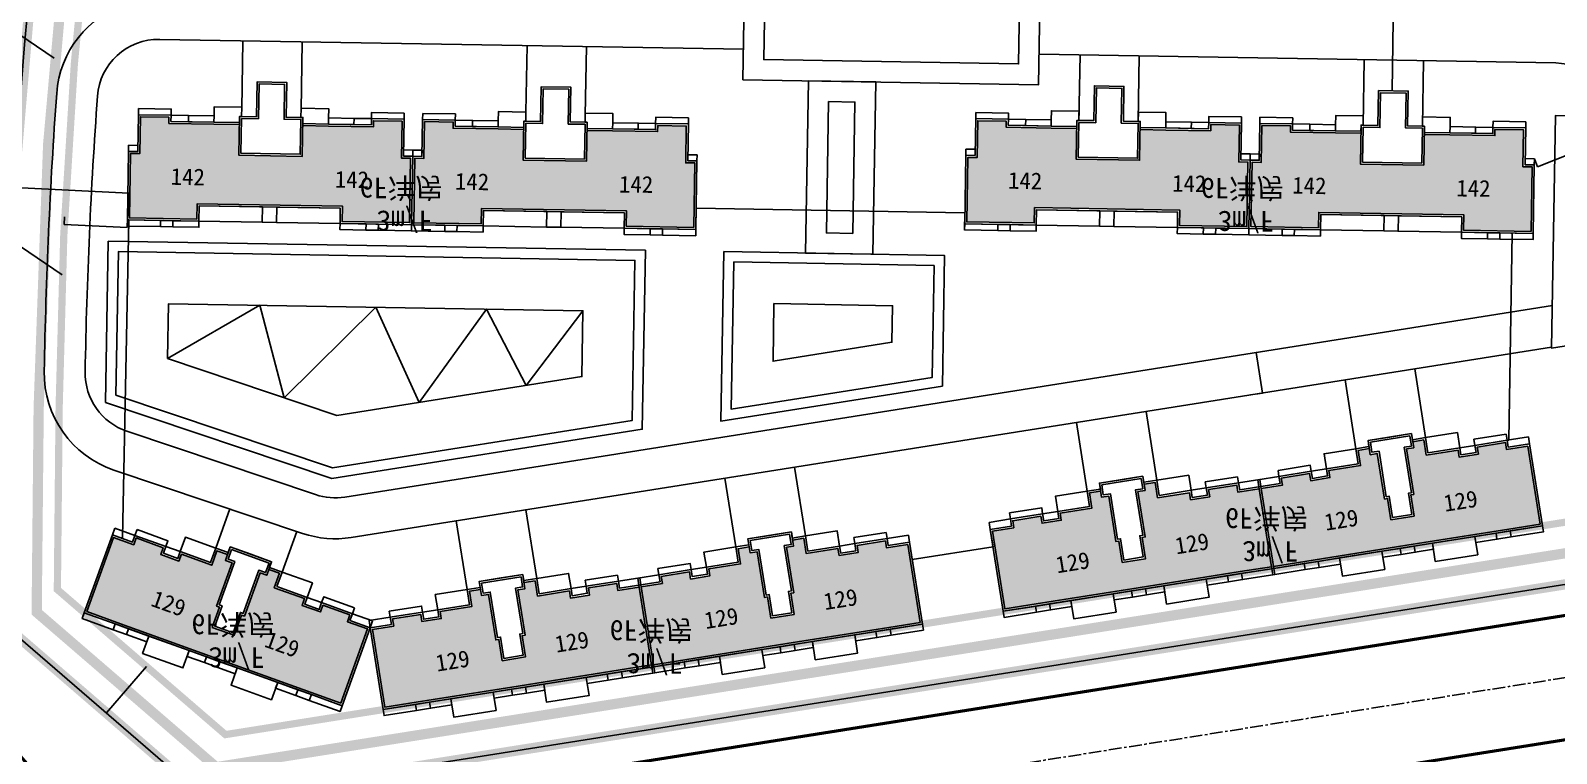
# Model space of a CAD drawing. Header units: millimetres. Extents: x -439850 to 937902, y 3556331 to 4108180.
# Drawn here: x 509341 to 658582, y 3772075 to 3842722 of the extents above; entities that cross this region are included whole.
import ezdxf
from ezdxf.enums import TextEntityAlignment as Align

# ---------------------------------------------------------------- set-up
doc = ezdxf.new("R2010")
doc.units = ezdxf.units.MM
doc.header["$LTSCALE"] = 1000
doc.header["$MEASUREMENT"] = 0
doc.linetypes.add('CENTER', pattern=[2, 1.25, -0.25, 0.25, -0.25])
doc.linetypes.add('DASHED', pattern=[0.75, 0.5, -0.25])
for name, color, linetype in [('14中心线', 1, 'CENTER'), ('14缘石线', 7, 'Continuous'), ('14道路红线', 7, 'Continuous'), ('18标注', 7, 'Continuous'), ('19图框', 7, 'Continuous'), ('建筑外轮廓线', 6, 'Continuous'), ('文字', 7, 'Continuous'), ('标注', 7, 'Continuous'), ('红线按路', 200, 'Continuous'), ('道路', 7, 'Continuous')]:
    doc.layers.add(name, color=color, linetype=linetype)
doc.styles.add('-黑体', font='simhei.ttf')
doc.styles.add('坐标标注', font='times.ttf', dxfattribs={"width": 0.75})
doc.styles.add('样式 1', font='simhei.ttf')
doc.dimstyles.new('FAST', dxfattribs={"dimtxt": 1, "dimasz": 0.5, "dimexe": 0.5, "dimexo": 0.5, "dimgap": 1, "dimtad": 1, "dimzin": 4, "dimdsep": 46, "dimtxsty": '坐标标注', "dimblk": '尺寸起止点', "dimcen": 1, "dimadec": 1, "dimazin": 1, "dimtfac": 1, "dimtmove": 2, "dimatfit": 3, "dimldrblk": 'ARCHTICK', "dimfxl": 1.25, "dimarcsym": 0})

# ---------------------------------------------------------------- blocks, each defined once
blk = doc.blocks.new('agdfhafdgasfaf')
at = {"ltscale": 0.02}
h = blk.add_hatch(color=31, dxfattribs=at)
h.dxf.hatch_style = 1
h.paths.add_polyline_path([(439567.91, 3580675.68), (439567.01, 3580675.68), (439567.01, 3580679.28), (439564.21, 3580679.28), (439564.21, 3580678.68), (439559.81, 3580678.68), (439557.31, 3580678.68), (439557.31, 3580675.68), (439551.11, 3580675.68), (439551.11, 3580678.68), (439548.61, 3580678.68), (439544.21, 3580678.68), (439544.21, 3580679.28), (439541.41, 3580679.28), (439541.41, 3580675.68), (439540.51, 3580675.68), (439540.51, 3580669.38), (439547.11, 3580669.38), (439547.11, 3580670.88), (439561.31, 3580670.88), (439561.31, 3580669.38), (439567.91, 3580669.38)])
h.paths.add_polyline_path([(439560.04, 3580672.27), (439564.37, 3580672.3), (439564.36, 3580674.7), (439560.03, 3580674.68)], flags=24)
h.paths.add_polyline_path([(439543.98, 3580672.3), (439548.31, 3580672.27), (439548.32, 3580674.68), (439543.99, 3580674.7)], flags=24)
at = {"layer": '建筑外轮廓线', "color": 6}
blk.add_lwpolyline([(439540.31, 3580675.88), (439541.21, 3580675.88), (439541.21, 3580679.48), (439544.41, 3580679.48), (439544.41, 3580678.88), (439548.61, 3580678.88), (439551.11, 3580678.88), (439551.11, 3580679.48), (439551.11, 3580679.48), (439552.76, 3580679.48), (439552.76, 3580682.88), (439555.66, 3580682.88), (439555.66, 3580679.48), (439557.31, 3580679.48), (439557.31, 3580679.48), (439557.31, 3580679.48), (439557.31, 3580678.88), (439559.81, 3580678.88), (439564.01, 3580678.88), (439564.01, 3580679.48), (439567.21, 3580679.48), (439567.21, 3580675.88), (439568.11, 3580675.88), (439568.11, 3580669.18), (439561.11, 3580669.18), (439561.11, 3580670.68), (439561.11, 3580670.68), (439547.31, 3580670.68), (439547.31, 3580669.18), (439547.31, 3580669.18), (439540.31, 3580669.18), (439540.31, 3580675.88)], dxfattribs=at)
blk.add_lwpolyline([(439551.11, 3580679.48), (439551.11, 3580675.68), (439557.31, 3580675.68), (439557.31, 3580679.48), (439555.66, 3580679.48), (439555.66, 3580682.88), (439552.76, 3580682.88), (439552.76, 3580679.48)], close=True, dxfattribs=at)
at = {"layer": '建筑外轮廓线', "color": 8}
for points in [[(439551.31, 3580679.28), (439551.31, 3580675.88), (439557.11, 3580675.88), (439557.11, 3580679.28), (439555.46, 3580679.28), (439555.46, 3580682.68), (439552.96, 3580682.68), (439552.96, 3580679.28)], [(439541.21, 3580680.08), (439544.41, 3580680.08), (439544.41, 3580679.48), (439541.21, 3580679.48)], [(439544.41, 3580679.48), (439546.11, 3580679.48), (439546.11, 3580678.88), (439544.41, 3580678.88)], [(439546.11, 3580678.88), (439548.61, 3580678.88), (439548.61, 3580679.48), (439546.11, 3580679.48)], [(439562.31, 3580678.88), (439559.81, 3580678.88), (439559.81, 3580679.48), (439562.31, 3580679.48)], [(439564.01, 3580679.48), (439562.31, 3580679.48), (439562.31, 3580678.88), (439564.01, 3580678.88)], [(439567.21, 3580680.08), (439564.01, 3580680.08), (439564.01, 3580679.48), (439567.21, 3580679.48)], [(439540.31, 3580676.48), (439541.21, 3580676.48), (439541.21, 3580675.88), (439540.31, 3580675.88)], [(439568.11, 3580676.48), (439567.21, 3580676.48), (439567.21, 3580675.88), (439568.11, 3580675.88)], [(439553.51, 3580670.68), (439547.31, 3580670.68), (439547.31, 3580669.18), (439553.51, 3580669.18)], [(439553.51, 3580669.18), (439554.91, 3580669.18), (439554.91, 3580670.68), (439553.51, 3580670.68)], [(439554.91, 3580669.18), (439553.51, 3580669.18), (439553.51, 3580670.68), (439554.91, 3580670.68)], [(439554.91, 3580670.68), (439561.11, 3580670.68), (439561.11, 3580669.18), (439554.91, 3580669.18)], [(439540.31, 3580669.18), (439543.56, 3580669.18), (439543.56, 3580668.58), (439540.31, 3580668.58)], [(439543.56, 3580668.58), (439544.76, 3580668.58), (439544.76, 3580669.18), (439543.56, 3580669.18)], [(439544.76, 3580669.18), (439547.31, 3580669.18), (439547.31, 3580668.58), (439544.76, 3580668.58)], [(439563.66, 3580669.18), (439561.11, 3580669.18), (439561.11, 3580668.58), (439563.66, 3580668.58)], [(439564.86, 3580668.58), (439563.66, 3580668.58), (439563.66, 3580669.18), (439564.86, 3580669.18)], [(439568.11, 3580669.18), (439564.86, 3580669.18), (439564.86, 3580668.58), (439568.11, 3580668.58)]]:
    blk.add_lwpolyline(points, close=True, dxfattribs=at)
for points in [[(439551.31, 3580680.38), (439548.61, 3580680.38), (439548.61, 3580679.48), (439548.61, 3580678.88), (439551.11, 3580678.88), (439551.11, 3580678.88), (439551.11, 3580679.48), (439551.31, 3580679.48), (439551.31, 3580680.38)], [(439557.11, 3580680.38), (439559.81, 3580680.38), (439559.81, 3580679.48), (439559.81, 3580678.88), (439557.31, 3580678.88), (439557.31, 3580678.88), (439557.31, 3580679.48), (439557.11, 3580679.48), (439557.11, 3580680.38)], [(439557.11, 3580680.38), (439559.81, 3580680.38), (439559.81, 3580679.48), (439559.81, 3580678.88), (439557.31, 3580678.88), (439557.31, 3580678.88), (439557.31, 3580679.48), (439557.11, 3580679.48), (439557.11, 3580680.38)], [(439557.31, 3580678.68), (439559.81, 3580678.68), (439564.21, 3580678.68), (439564.21, 3580679.28), (439567.01, 3580679.28), (439567.01, 3580675.68), (439567.91, 3580675.68), (439567.91, 3580669.38), (439561.31, 3580669.38), (439561.31, 3580670.88), (439547.11, 3580670.88), (439547.11, 3580669.38), (439540.51, 3580669.38), (439540.51, 3580675.68), (439541.41, 3580675.68), (439541.41, 3580679.28), (439544.21, 3580679.28), (439544.21, 3580678.68), (439548.61, 3580678.68), (439551.11, 3580678.68)]]:
    blk.add_lwpolyline(points, dxfattribs=at)
at = {"layer": '建筑外轮廓线', "color": 3, "style": '样式 1'}
for rotation, p in [(359.7025, (439546.15, 3580673.5)), (0.2975, (439562.2, 3580673.5))]:
    blk.add_text('142', height=1.638, rotation=rotation, dxfattribs=at).set_placement(p, align=Align.MIDDLE_CENTER)
blk = doc.blocks.new('sagfghag5ag1asdfagsd')
at = {"ltscale": 0.02}
h = blk.add_hatch(color=121, dxfattribs=at)
h.dxf.hatch_style = 1
h.paths.add_polyline_path([(439529.79, 3580670), (439527.69, 3580670), (439527.69, 3580670.7), (439524.89, 3580670.7), (439524.89, 3580670), (439522.99, 3580670), (439522.99, 3580670.7), (439519.84, 3580670.7), (439519.84, 3580672.2), (439518.74, 3580672.2), (439518.74, 3580671.6), (439518.04, 3580671.6), (439518.04, 3580667.1), (439517.74, 3580667.1), (439517.74, 3580665), (439515.44, 3580665), (439515.44, 3580667.1), (439515.14, 3580667.1), (439515.14, 3580671.6), (439514.44, 3580671.6), (439514.44, 3580672.2), (439513.34, 3580672.2), (439513.34, 3580670.7), (439510.19, 3580670.7), (439510.19, 3580670), (439508.29, 3580670), (439508.29, 3580670.7), (439505.49, 3580670.7), (439505.49, 3580670), (439503.39, 3580670), (439503.39, 3580662.3), (439506.49, 3580662.3), (439516.59, 3580662.3), (439526.69, 3580662.3), (439529.79, 3580662.3)])
h.paths.add_polyline_path([(439520.29, 3580664.54), (439524.63, 3580664.53), (439524.64, 3580666.96), (439520.29, 3580666.97)], flags=24)
h.paths.add_polyline_path([(439508.48, 3580664.53), (439512.83, 3580664.54), (439512.82, 3580666.97), (439508.48, 3580666.96)], flags=24)
at = {"layer": '建筑外轮廓线', "color": 6}
blk.add_lwpolyline([(439516.59, 3580673), (439514.44, 3580673), (439514.44, 3580672.4), (439513.14, 3580672.4), (439513.14, 3580670.9), (439509.99, 3580670.9), (439509.99, 3580670.2), (439508.49, 3580670.2), (439508.49, 3580670.9), (439505.29, 3580670.9), (439505.29, 3580670.2), (439503.19, 3580670.2), (439503.19, 3580662.1), (439506.49, 3580662.1), (439516.59, 3580662.1), (439526.69, 3580662.1), (439529.99, 3580662.1), (439529.99, 3580670.2), (439527.89, 3580670.2), (439527.89, 3580670.9), (439524.69, 3580670.9), (439524.69, 3580670.2), (439523.19, 3580670.2), (439523.19, 3580670.9), (439520.04, 3580670.9), (439520.04, 3580672.4), (439518.74, 3580672.4), (439518.74, 3580673), (439516.59, 3580673)], dxfattribs=at)
blk.add_lwpolyline([(439514.44, 3580673), (439514.44, 3580671.6), (439515.14, 3580671.6), (439515.14, 3580667.1), (439515.44, 3580667.1), (439515.44, 3580665), (439517.74, 3580665), (439517.74, 3580667.1), (439518.04, 3580667.1), (439518.04, 3580671.6), (439518.74, 3580671.6), (439518.74, 3580673)], close=True, dxfattribs=at)
at = {"layer": '建筑外轮廓线', "color": 8}
blk.add_lwpolyline([(439514.44, 3580672.2), (439513.34, 3580672.2), (439513.34, 3580670.7), (439510.19, 3580670.7), (439510.19, 3580670), (439508.29, 3580670), (439508.29, 3580670.7), (439505.49, 3580670.7), (439505.49, 3580670), (439503.39, 3580670), (439503.39, 3580662.3), (439506.49, 3580662.3), (439516.59, 3580662.3), (439526.69, 3580662.3), (439529.79, 3580662.3), (439529.79, 3580670), (439527.69, 3580670), (439527.69, 3580670.7), (439524.89, 3580670.7), (439524.89, 3580670), (439522.99, 3580670), (439522.99, 3580670.7), (439519.84, 3580670.7), (439519.84, 3580672.2), (439518.74, 3580672.2)], dxfattribs=at)
for points in [[(439505.29, 3580671.5), (439508.49, 3580671.5), (439508.49, 3580670.9), (439505.29, 3580670.9)], [(439509.99, 3580670.9), (439509.99, 3580672.4), (439513.14, 3580672.4), (439513.14, 3580670.9)], [(439514.64, 3580672.8), (439514.64, 3580671.8), (439515.34, 3580671.8), (439515.34, 3580667.3), (439515.64, 3580667.3), (439515.64, 3580665.2), (439517.54, 3580665.2), (439517.54, 3580667.3), (439517.84, 3580667.3), (439517.84, 3580671.8), (439518.54, 3580671.8), (439518.54, 3580672.8)], [(439523.19, 3580670.9), (439523.19, 3580672.4), (439520.04, 3580672.4), (439520.04, 3580670.9)], [(439527.89, 3580671.5), (439524.69, 3580671.5), (439524.69, 3580670.9), (439527.89, 3580670.9)], [(439503.19, 3580670.9), (439505.29, 3580670.9), (439505.29, 3580670.2), (439503.19, 3580670.2)], [(439508.49, 3580670.9), (439509.99, 3580670.9), (439509.99, 3580670.2), (439508.49, 3580670.2)], [(439524.69, 3580670.9), (439523.19, 3580670.9), (439523.19, 3580670.2), (439524.69, 3580670.2)], [(439529.99, 3580670.9), (439527.89, 3580670.9), (439527.89, 3580670.2), (439529.99, 3580670.2)], [(439503.19, 3580662.1), (439506.39, 3580662.1), (439506.39, 3580661.5), (439503.19, 3580661.5)], [(439506.39, 3580662.1), (439507.79, 3580662.1), (439507.79, 3580661.5), (439506.39, 3580661.5)], [(439507.79, 3580662.1), (439509.89, 3580662.1), (439509.89, 3580661.5), (439507.79, 3580661.5)], [(439509.89, 3580662.1), (439509.89, 3580660.3), (439514.09, 3580660.3), (439514.09, 3580662.1)], [(439514.09, 3580662.1), (439515.89, 3580662.1), (439515.89, 3580661.5), (439514.09, 3580661.5)], [(439515.89, 3580662.1), (439517.29, 3580662.1), (439517.29, 3580661.5), (439515.89, 3580661.5)], [(439519.09, 3580662.1), (439517.29, 3580662.1), (439517.29, 3580661.5), (439519.09, 3580661.5)], [(439523.29, 3580662.1), (439523.29, 3580660.3), (439519.09, 3580660.3), (439519.09, 3580662.1)], [(439525.39, 3580662.1), (439523.29, 3580662.1), (439523.29, 3580661.5), (439525.39, 3580661.5)], [(439526.79, 3580662.1), (439525.39, 3580662.1), (439525.39, 3580661.5), (439526.79, 3580661.5)], [(439529.99, 3580662.1), (439526.79, 3580662.1), (439526.79, 3580661.5), (439529.99, 3580661.5)]]:
    blk.add_lwpolyline(points, close=True, dxfattribs=at)
at = {"layer": '建筑外轮廓线', "color": 3, "style": '样式 1'}
for rotation, p in [(0.1132, (439510.65, 3580665.76)), (359.8868, (439522.46, 3580665.76))]:
    blk.add_text('129', height=1.638, rotation=rotation, dxfattribs=at).set_placement(p, align=Align.MIDDLE_CENTER)
blk = doc.blocks.new('尺寸起止点')
for p, q in [((-2, 0), (2, 0)), ((0, -2), (0, 2))]:
    blk.add_line(p, q)
blk.add_lwpolyline([(-1, -1, 0.5, 0.5, 0), (1, 1, 0, 0, 0)], format="xyseb")
blk = doc.blocks.new('*D106')
at = {"layer": '18标注', "color": 0, "lineweight": -2, "ltscale": 0.02, "transparency": 16777216}
for p, q in [((574414, 3823671), (574443, 3825356)), ((600723, 3824911), (574443, 3825355)), ((600695, 3823227), (600724, 3824912))]:
    blk.add_line(p, q, dxfattribs=at)
at = {"layer": 'Defpoints', "color": 0, "ltscale": 0.02, "transparency": 16777216}
for p in [(574443, 3825355), (574414, 3823671), (600695, 3823227)]:
    blk.add_point(p, dxfattribs=at)
at = {"layer": '18标注', "color": 0, "lineweight": -2, "ltscale": 0.02, "transparency": 16777216, "xscale": 0.5, "yscale": 0.5, "zscale": 0.5}
for p, rotation in [((574443, 3825355), 179.0316635639449), ((600724, 3824911), 359.0316635639449)]:
    blk.add_blockref('尺寸起止点', p, dxfattribs=dict(at, rotation=rotation))
at = {"layer": '18标注', "color": 0, "ltscale": 0.02, "transparency": 16777216, "insert": (587583, 3825135), "char_height": 1, "attachment_point": 5, "rotation": 359.03166, "style": '坐标标注'}
blk.add_mtext('26284.91', dxfattribs=at)
blk = doc.blocks.new('_ArchTick')
at = {"color": 0, "linetype": 'ByBlock', "const_width": 0.4}
blk.add_lwpolyline([(-0.5, -0.5), (0.5, 0.5)], dxfattribs=at)
blk = doc.blocks.new('*D107')
at = {"layer": '18标注', "color": 0, "lineweight": -2, "ltscale": 0.02, "transparency": 16777216}
for p, q in [((603208, 3793968), (603475, 3792281)), ((595306, 3792717), (595574, 3791029)), ((595574, 3791030), (603475, 3792281))]:
    blk.add_line(p, q, dxfattribs=at)
at = {"layer": 'Defpoints', "color": 0, "ltscale": 0.02, "transparency": 16777216}
for p in [(603208, 3793969), (595306, 3792717), (603475, 3792281)]:
    blk.add_point(p, dxfattribs=at)
at = {"layer": '18标注', "color": 0, "lineweight": -2, "ltscale": 0.02, "transparency": 16777216, "xscale": 0.5, "yscale": 0.5, "zscale": 0.5}
for p, rotation in [((603475, 3792281), 9.001958651724985), ((595574, 3791030), 189.0019586517249)]:
    blk.add_blockref('尺寸起止点', p, dxfattribs=dict(at, rotation=rotation))
at = {"layer": '18标注', "color": 0, "ltscale": 0.02, "transparency": 16777216, "insert": (599524, 3791657), "char_height": 1, "attachment_point": 5, "rotation": 9.00196, "style": '坐标标注'}
blk.add_mtext('8000.00', dxfattribs=at)
blk = doc.blocks.new('*D108')
at = {"layer": '18标注', "color": 0, "lineweight": -2, "ltscale": 0.02, "transparency": 16777216}
for p, q in [((512678, 3824505), (512643, 3823780)), ((518780, 3823486), (512644, 3823780)), ((518815, 3824210), (518781, 3823485))]:
    blk.add_line(p, q, dxfattribs=at)
at = {"layer": 'Defpoints', "color": 0, "ltscale": 0.02, "transparency": 16777216}
for p in [(512643, 3823780), (512678, 3824505), (518816, 3824211)]:
    blk.add_point(p, dxfattribs=at)
at = {"layer": '18标注', "color": 0, "lineweight": -2, "ltscale": 0.02, "transparency": 16777216, "xscale": 0.5, "yscale": 0.5, "zscale": 0.5}
for p, rotation in [((512643, 3823780), 177.2494919005501), ((518781, 3823486), 357.2494919005501)]:
    blk.add_blockref('尺寸起止点', p, dxfattribs=dict(at, rotation=rotation))
at = {"layer": '18标注', "color": 0, "ltscale": 0.02, "transparency": 16777216, "insert": (515712, 3823635), "char_height": 1, "attachment_point": 5, "rotation": 357.24949, "style": '坐标标注'}
blk.add_mtext('6144.29', dxfattribs=at)
blk = doc.blocks.new('*D109')
at = {"layer": '18标注', "color": 0, "lineweight": -2, "ltscale": 0.02, "transparency": 16777216}
for p, q in [((507684, 3824746), (507810, 3827375)), ((518941, 3826840), (507811, 3827375)), ((518816, 3824211), (518942, 3826840))]:
    blk.add_line(p, q, dxfattribs=at)
at = {"layer": 'Defpoints', "color": 0, "ltscale": 0.02, "transparency": 16777216}
for p in [(507810, 3827375), (507684, 3824745), (518816, 3824211)]:
    blk.add_point(p, dxfattribs=at)
at = {"layer": '18标注', "color": 0, "lineweight": -2, "ltscale": 0.02, "transparency": 16777216, "xscale": 0.5, "yscale": 0.5, "zscale": 0.5}
for p, rotation in [((507810, 3827375), 177.2494919020208), ((518942, 3826840), 357.2494919020209)]:
    blk.add_blockref('尺寸起止点', p, dxfattribs=dict(at, rotation=rotation))
at = {"layer": '18标注', "color": 0, "ltscale": 0.02, "transparency": 16777216, "insert": (513376, 3827109), "char_height": 1, "attachment_point": 5, "rotation": 357.24949, "style": '坐标标注'}
blk.add_mtext('11144.29', dxfattribs=at)
blk = doc.blocks.new('*D110')
at = {"layer": '18标注', "color": 0, "lineweight": -2, "ltscale": 0.02, "transparency": 16777216}
for p, q in [((518961, 3824207), (518337, 3793132)), ((518816, 3824211), (518962, 3824208)), ((518192, 3793135), (518338, 3793132))]:
    blk.add_line(p, q, dxfattribs=at)
at = {"layer": 'Defpoints', "color": 0, "ltscale": 0.02, "transparency": 16777216}
for p in [(518816, 3824211), (518192, 3793135), (518337, 3793132)]:
    blk.add_point(p, dxfattribs=at)
at = {"layer": '18标注', "color": 0, "lineweight": -2, "ltscale": 0.02, "transparency": 16777216, "xscale": 0.5, "yscale": 0.5, "zscale": 0.5}
for p, rotation in [((518961, 3824208), 88.84978248521283), ((518337, 3793132), 268.8497824852128)]:
    blk.add_blockref('尺寸起止点', p, dxfattribs=dict(at, rotation=rotation))
at = {"layer": '18标注', "color": 0, "ltscale": 0.02, "transparency": 16777216, "insert": (518648, 3808670), "char_height": 1, "attachment_point": 5, "rotation": 88.84978, "style": '坐标标注'}
blk.add_mtext('31082.22', dxfattribs=at)
blk = doc.blocks.new('*D111')
at = {"layer": '18标注', "color": 0, "lineweight": -2, "ltscale": 0.02, "transparency": 16777216}
for p, q in [((653913, 3802685), (654255, 3822921)), ((654109, 3822924), (654256, 3822921)), ((653767, 3802687), (653913, 3802685))]:
    blk.add_line(p, q, dxfattribs=at)
at = {"layer": 'Defpoints', "color": 0, "ltscale": 0.02, "transparency": 16777216}
for p in [(654109, 3822924), (654255, 3822921), (653766, 3802687)]:
    blk.add_point(p, dxfattribs=at)
at = {"layer": '18标注', "color": 0, "lineweight": -2, "ltscale": 0.02, "transparency": 16777216, "xscale": 0.5, "yscale": 0.5, "zscale": 0.5}
for p, rotation in [((654255, 3822921), 89.03166356504354), ((653913, 3802685), 269.0316635650436)]:
    blk.add_blockref('尺寸起止点', p, dxfattribs=dict(at, rotation=rotation))
at = {"layer": '18标注', "color": 0, "ltscale": 0.02, "transparency": 16777216, "insert": (652443, 3813287), "char_height": 1, "attachment_point": 5, "rotation": 89.03166, "style": '坐标标注'}
blk.add_mtext('20239.67', dxfattribs=at)
blk = doc.blocks.new('*D68')
at = {"layer": '18标注', "color": 0, "lineweight": -2, "ltscale": 0.02, "transparency": 16777216}
for p, q in [((642502, 3836823), (642839, 3856758)), ((642864, 3856758), (642838, 3856758)), ((642527, 3836822), (642501, 3836822))]:
    blk.add_line(p, q, dxfattribs=at)
at = {"layer": 'Defpoints', "color": 0, "ltscale": 0.02, "transparency": 16777216}
for p in [(642839, 3856758), (642865, 3856758), (642528, 3836822)]:
    blk.add_point(p, dxfattribs=at)
at = {"layer": '18标注', "color": 0, "lineweight": -2, "ltscale": 0.02, "transparency": 16777216, "xscale": 0.5, "yscale": 0.5, "zscale": 0.5}
for p, rotation in [((642839, 3856758), 89.03166356674527), ((642502, 3836822), 269.0316635667453)]:
    blk.add_blockref('尺寸起止点', p, dxfattribs=dict(at, rotation=rotation))
at = {"layer": '18标注', "color": 0, "ltscale": 0.02, "transparency": 16777216, "insert": (642669, 3846790), "char_height": 1, "attachment_point": 5, "rotation": 89.03166, "style": '坐标标注'}
blk.add_mtext('19939.23', dxfattribs=at)
blk = doc.blocks.new('*D118')
at = {"layer": '18标注', "color": 0, "lineweight": -2, "ltscale": 0.02, "transparency": 16777216}
for p, q in [((656727, 3829412), (683648, 3840030)), ((683344, 3840803), (683649, 3840029)), ((656421, 3830185), (656726, 3829412))]:
    blk.add_line(p, q, dxfattribs=at)
at = {"layer": 'Defpoints', "color": 0, "ltscale": 0.02, "transparency": 16777216}
for p in [(683343, 3840803), (683648, 3840030), (656421, 3830186)]:
    blk.add_point(p, dxfattribs=at)
at = {"layer": '18标注', "color": 0, "lineweight": -2, "ltscale": 0.02, "transparency": 16777216, "xscale": 0.5, "yscale": 0.5, "zscale": 0.5}
for p, rotation in [((683648, 3840030), 21.52295593670336), ((656726, 3829412), 201.5229559367034)]:
    blk.add_blockref('尺寸起止点', p, dxfattribs=dict(at, rotation=rotation))
at = {"layer": '18标注', "color": 0, "ltscale": 0.02, "transparency": 16777216, "insert": (670187, 3834722), "char_height": 1, "attachment_point": 5, "rotation": 21.52296, "style": '坐标标注'}
blk.add_mtext('28940.36', dxfattribs=at)
blk = doc.blocks.new('*D77')
at = {"layer": '18标注', "color": 0, "lineweight": -2, "ltscale": 0.02, "transparency": 16777216}
blk.add_line((516762, 3776034), (520681, 3780577), dxfattribs=at)
at = {"layer": 'Defpoints', "color": 0, "ltscale": 0.02, "transparency": 16777216}
for p in [(520681, 3780577), (520681, 3780577), (516762, 3776033)]:
    blk.add_point(p, dxfattribs=at)
at = {"layer": '18标注', "color": 0, "lineweight": -2, "ltscale": 0.02, "transparency": 16777216, "xscale": 0.5, "yscale": 0.5, "zscale": 0.5}
for p, rotation in [((520681, 3780577), 49.22274518468221), ((516762, 3776033), 229.2227451846822)]:
    blk.add_blockref('尺寸起止点', p, dxfattribs=dict(at, rotation=rotation))
at = {"layer": '18标注', "color": 0, "ltscale": 0.02, "transparency": 16777216, "insert": (517027, 3779601), "char_height": 1, "attachment_point": 5, "rotation": 49.22275, "style": '坐标标注'}
blk.add_mtext('6000.00', dxfattribs=at)
blk = doc.blocks.new('*D100')
at = {"layer": '18标注', "color": 0, "lineweight": -2, "ltscale": 0.02, "transparency": 16777216}
for p, q in [((628017, 3811061), (629197, 3811248)), ((629822, 3807298), (629196, 3811248)), ((628643, 3807111), (629823, 3807297))]:
    blk.add_line(p, q, dxfattribs=at)
at = {"layer": 'Defpoints', "color": 0, "ltscale": 0.02, "transparency": 16777216}
for p in [(628017, 3811061), (629196, 3811248), (628643, 3807111)]:
    blk.add_point(p, dxfattribs=at)
at = {"layer": '18标注', "color": 0, "lineweight": -2, "ltscale": 0.02, "transparency": 16777216, "xscale": 0.5, "yscale": 0.5, "zscale": 0.5}
for p, rotation in [((629196, 3811248), 99.00195864493625), ((629822, 3807297), 279.0019586449361)]:
    blk.add_blockref('尺寸起止点', p, dxfattribs=dict(at, rotation=rotation))
at = {"layer": '18标注', "color": 0, "ltscale": 0.02, "transparency": 16777216, "insert": (629511, 3809273), "char_height": 1, "attachment_point": 5, "rotation": 279.00196, "style": '坐标标注'}
blk.add_mtext('4000.00', dxfattribs=at)

msp = doc.modelspace()

# ---------------------------------------------------------------- linework, layer by layer
at = {"layer": '14中心线', "extrusion": (0, 0, -1)}
msp.add_lwpolyline([(-557259.077, 4051174.767), (-527837.036, 3968153.537, -0.0829066098), (-499140.834, 3805991.727), (-498636.006, 3754014.634)], format="xyb", dxfattribs=at)
msp.add_lwpolyline([(-884691.461, 3815173.34), (-498636.006, 3754014.634)], dxfattribs=at)
at = {"layer": '14缘石线', "extrusion": (0, 0, -1), "const_width": 300}
for points in [[(-551954.377, 4051174.767), (-523124.233, 3969823.716, -0.0829066098), (-494141.07, 3806040.287), (-493851.424, 3776218.418)], [(-527061.145, 3764592.554, 0.4639640821), (-503932.724, 3784540.455)]]:
    msp.add_lwpolyline(points, format="xyb", dxfattribs=at)
for points in [[(-858145.862, 3817042.824), (-527061.145, 3764592.554)], [(-860648.198, 3805289.595), (-513608.109, 3750311.684)]]:
    msp.add_lwpolyline(points, dxfattribs=at)
at = {"layer": '14道路红线', "extrusion": (0, 0, -1)}
for points in [[(-548771.558, 4051174.767), (-520296.552, 3970825.823, -0.0829066098), (-491141.211, 3806069.424), (-490851.566, 3776247.554)], [(-526431.637, 3937635.918, -0.0679582572), (-507140.456, 3805914.031), (-506932.582, 3784511.319)]]:
    msp.add_lwpolyline(points, format="xyb", dxfattribs=at)
at = {"layer": '14道路红线', "extrusion": (0, 0, -1), "const_width": 300}
msp.add_lwpolyline([(-523549.407, 3938468.236, -0.0679582572), (-504140.598, 3805943.167)], format="xyb", dxfattribs=at)
at = {"layer": '14道路红线', "extrusion": (0, 0, -1)}
for points in [[(-857332.684, 3819951.412), (-526591.74, 3767555.603)], [(-526591.74, 3767555.603), (-506932.582, 3784511.319)]]:
    msp.add_lwpolyline(points, dxfattribs=at)
at = {"layer": '19图框', "color": 6, "ltscale": 0.3, "const_width": 705.6, "flags": 128}
msp.add_lwpolyline([(851486.179, 3933574.985), (589063.361, 3938010.524), (584635.536, 3931659.054), (549312.571, 3882340.11), (515240.811, 3856204.658, 0.0259078226), (512140.221, 3805865.471), (511967.596, 3788092.059), (528402.428, 3773917.275), (832749.857, 3822131.837), (850097.005, 3842133.791)], format="xyb", close=True, dxfattribs=at)
at = {"layer": '标注', "color": 120, "ltscale": 0.02, "extrusion": (0, 0, -1)}
for points in [[(-460108.822, 3855526.379), (-488825.498, 3855526.379), (-511665.818, 3840021.421)], [(-460108.822, 3834346.022), (-489598.887, 3834346.022), (-512439.206, 3818841.064)]]:
    msp.add_lwpolyline(points, dxfattribs=at)
at = {"layer": '红线按路', "color": 1, "linetype": 'DASHED', "ltscale": 0.005, "extrusion": (0, 0, -1), "const_width": 1000}
msp.add_lwpolyline([(-871437.885, 3930244.168), (-867590.445, 3939303.644), (-569101.689, 3944348.779), (-568301.616, 3943201.117), (-534782.636, 3896400.951), (-513490.158, 3880068.113, -0.0378720482), (-507140.456, 3805914.031), (-506932.582, 3784511.319), (-526591.74, 3767555.603), (-857332.684, 3819951.412), (-869983.93, 3834538.803)], format="xyb", close=True, dxfattribs=at)
at = {"layer": '红线按路', "color": 62, "linetype": 'DASHED', "ltscale": 0.005, "extrusion": (0, 0, -1), "const_width": 1000}
msp.add_lwpolyline([(-845041.27, 3821041.624), (-527497.084, 3770736.439), (-509945.959, 3785874.009), (-510140.315, 3805884.895, 0.0395090431), (-516974.54, 3882740.88), (-534782.636, 3896400.951), (-567000.077, 3941383.872), (-861530.336, 3936405.645), (-860040.468, 3838336.297), (-845041.27, 3821041.624)], format="xyb", dxfattribs=at)
at = {"layer": '道路', "color": 145, "ltscale": 0.02, "extrusion": (0, 0, -1)}
for p, q in [((579071.08, 3840894.593), (521975.542, 3841859.637)), ((529999.83, 3835023.051), (530113.059, 3841722.094)), ((535799.002, 3834925.032), (535912.231, 3841624.075)), ((557799.24, 3834753.204), (557909.089, 3841252.278)), ((563595.032, 3834455.216), (563708.261, 3841154.259)), ((658514.612, 3839551.817), (607986.846, 3840405.851)), ((611877.135, 3833939.182), (611985.294, 3840338.268)), ((617662.822, 3833841.391), (617770.981, 3840240.477)), ((639674.145, 3833469.349), (639782.304, 3839868.435)), ((645473.317, 3833371.33), (645581.476, 3839770.416)), ((540076.846, 3797129.86), (658178.847, 3815839.518)), ((540702.719, 3793179.128), (658110.211, 3811778.762)), ((645778.448, 3802940.37), (644714.464, 3809656.615)), ((638963.435, 3801860.74), (637899.452, 3808576.984)), ((516680.959, 3806375.771), (538794.99, 3798951.73)), ((612691.068, 3797698.685), (611627.084, 3804414.929)), ((619506.081, 3798778.316), (618442.097, 3805494.56)), ((518776.511, 3803562.563), (537228.476, 3797367.937)), ((517503.468, 3799770.55), (535955.435, 3793575.924)), ((585134.712, 3793333.221), (584070.729, 3800049.465)), ((578319.7, 3792253.591), (577255.716, 3798969.835)), ((527454.97, 3792138.419), (528833.058, 3795967.022)), ((558862.345, 3789171.166), (557798.361, 3795887.411)), ((533947.207, 3789801.569), (535375.81, 3793770.513)), ((552047.332, 3788091.536), (550983.348, 3794807.78))]:
    msp.add_line(p, q, dxfattribs=at)
for points in [[(-579315.953, 3855382.229), (-608231.72, 3854893.487), (-607936.556, 3837430.51), (-579020.79, 3837919.251)], [(-581281.868, 3853348.715), (-606198.206, 3852927.573), (-605970.642, 3839464.024), (-581054.304, 3839885.166)], [(-587396.523, 3835777.397), (-587179.638, 3822945.658), (-589751.981, 3822902.18), (-589968.866, 3835733.919)], [(-516680.959, 3806375.771), (-538794.99, 3798951.73), (-569177, 3803764.832), (-569472.425, 3821243.229), (-516947.259, 3822131.023)], [(-517693.188, 3807090.798), (-538880.752, 3799977.787), (-568191.331, 3804621.154), (-568455.668, 3820260.272), (-517930.216, 3821114.266)], [(-577138.849, 3821125.368), (-576858.532, 3804540.801), (-598519.618, 3807972.339), (-598735.368, 3820736.901)], [(-578121.788, 3820107.526), (-577878.519, 3805714.857), (-597533.949, 3808828.66), (-597718.629, 3819755.028)], [(-522754.33, 3810665.933), (-539309.56, 3805108.072), (-563262.986, 3808902.761), (-563371.882, 3815345.485), (-522845.003, 3816030.481)], [(-582053.544, 3816036.156), (-581958.468, 3810411.083), (-593591.273, 3812253.946), (-593651.675, 3815827.535)]]:
    msp.add_lwpolyline(points, close=True, dxfattribs=at)
for points in [[(-585430.608, 3837810.911), (-585146.124, 3820979.744), (-591717.896, 3820868.666), (-592002.38, 3837699.833), (-585430.608, 3837810.911)], [(-522754.33, 3810665.933), (-531752.411, 3815879.926), (-534142.946, 3806842.588), (-543108.443, 3815687.983), (-547363.207, 3806383.926), (-553931.505, 3815505.049), (-557828.712, 3808041.866), (-563371.882, 3815345.485)]]:
    msp.add_lwpolyline(points, dxfattribs=at)
at = {"layer": '道路', "color": 145, "ltscale": 0.02}
msp.add_lwpolyline([(710932.465, 3833536.037), (713017.292, 3820375.866), (658108.495, 3811677.243), (658492.939, 3834422.382)], close=True, dxfattribs=at)
at = {"layer": '道路', "color": 145, "ltscale": 0.02, "extrusion": (0, 0, -1)}
for centre, radius, start, end in [((-521874.143, 3835860.494), 10000, 4.14142007, 72.34033838), ((-521874.143, 3835860.494), 6000, 4.14142007, 90.96833641), ((-1002116.853, 3801086.552), 491500, 0.97152026, 4.14481359), ((-1002116.867, 3801087.29), 487500, 0.97143236, 4.14142007), ((-520686.07, 3809250.584), 10000, 288.55774178, 0.97152026), ((-520686.072, 3809250.583), 6000, 288.55774178, 0.97143236), ((-539138.037, 3803055.958), 6000, 260.99804133, 288.55774178), ((-539138.037, 3803055.958), 10000, 260.99804135, 288.55774176)]:
    msp.add_arc(centre, radius, start, end, dxfattribs=at)
at = {"layer": '道路', "color": 145, "ltscale": 0.02}
msp.add_arc((658413.213, 3833552.674), 6000, 7.37793511, 89.03166359, dxfattribs=at)

# ---------------------------------------------------------------- block references
at = {"layer": '建筑外轮廓线', "color": 145, "xscale": 1000, "yscale": 1000, "zscale": -1000}
for name, p, rotation in [('agdfhafdgasfaf', (-499471511.889, -3568905432.204), 359.0316635651918), ('agdfhafdgasfaf', (-499443715.859, -3568905902.02), 359.0316635651918), ('agdfhafdgasfaf', (-499389621.774, -3568905816.187), 359.0316635651918), ('agdfhafdgasfaf', (-499361825.744, -3568906286.003), 359.0316635651918), ('sagfghag5ag1asdfagsd', (126800770.638, -3601537212.752), 9.001958577740014), ('sagfghag5ag1asdfagsd', (126774498.271, -3601541374.807), 9.001958577740014), ('sagfghag5ag1asdfagsd', (-1625692672.131, -3216424428.002), 340.2038941275665), ('sagfghag5ag1asdfagsd', (126740126.902, -3601546819.901), 9.001958577740014), ('sagfghag5ag1asdfagsd', (126713854.535, -3601550981.956), 9.001958577740014)]:
    msp.add_blockref(name, p, dxfattribs=dict(at, rotation=rotation))

# ---------------------------------------------------------------- texts
at = {"layer": '文字', "ltscale": 0.02, "style": '-黑体', "text_generation_flag": 4}
for s, p in [('6F洋房', (541528.54, 3828341.034)), ('6F洋房', (623805.803, 3828310.378)), ('3m/F', (543222.375, 3825109.777)), ('3m/F', (625499.638, 3825079.121)), ('6F洋房', (626175.091, 3796045.752)), ('3m/F', (627868.926, 3792814.494)), ('6F洋房', (525086.617, 3785668.909)), ('6F洋房', (565981.232, 3785089.25)), ('3m/F', (526780.452, 3782437.652)), ('3m/F', (567675.067, 3781857.993))]:
    msp.add_text(s, height=2000, dxfattribs=at).set_placement(p)

# ---------------------------------------------------------------- dimensions: what is measured, and where the dimension line sits
at = {"layer": '18标注', "color": 3, "ltscale": 0.02}
for p1, p2, distance, picture, middle in [((642527.896, 3836821.6), (642864.866, 3856757.981), 26.068, '*D68', (642668.806, 3846790.256)), ((656421.047, 3830185.86), (683343.413, 3840803.325), -831.544, '*D118', (670186.748, 3834722.436)), ((518815.503, 3824210.518), (507684.055, 3824745.299), -2632.293, '*D109', (513376.167, 3827108.677)), ((600695.478, 3823226.62), (574414.322, 3823670.831), -1684.879, '*D106', (587583.4, 3825134.874)), ((518815.503, 3824210.518), (512678.295, 3824505.364), 725.733, '*D108', (515712.146, 3823634.552)), ((518815.503, 3824210.518), (518191.566, 3793134.561), 145.864, '*D110', (518647.86, 3808669.642)), ((628642.537, 3807110.508), (628016.664, 3811061.24), -1194.211, '*D100', (629510.594, 3809272.967)), ((595306.388, 3792717.178), (603207.852, 3793968.923), -1708.571, '*D107', (599524.221, 3791657.015))]:
    dim = msp.add_aligned_dim(p1=p1, p2=p2, distance=distance, dimstyle='FAST', dxfattribs=at)
    dim.commit()
    dim.dimension.update_dxf_attribs({"geometry": picture, "text_midpoint": middle})
for base, p1, p2, angle, picture, middle in [((654255.034, 3822921.428), (653766.462, 3802687.122), (654108.51, 3822923.905), 89.03166357, '*D111', (652442.942, 3813287.045)), ((520680.882, 3780576.987), (516762.161, 3776033.461), (520680.882, 3780576.987), 49.22274518, '*D77', (517026.952, 3779601.183))]:
    dim = msp.add_linear_dim(base=base, p1=p1, p2=p2, angle=angle, dimstyle='FAST', dxfattribs=at)
    dim.commit()
    dim.dimension.update_dxf_attribs({"geometry": picture, "text_midpoint": middle, "dimtype": 161})

doc.saveas('drawing.dxf')
